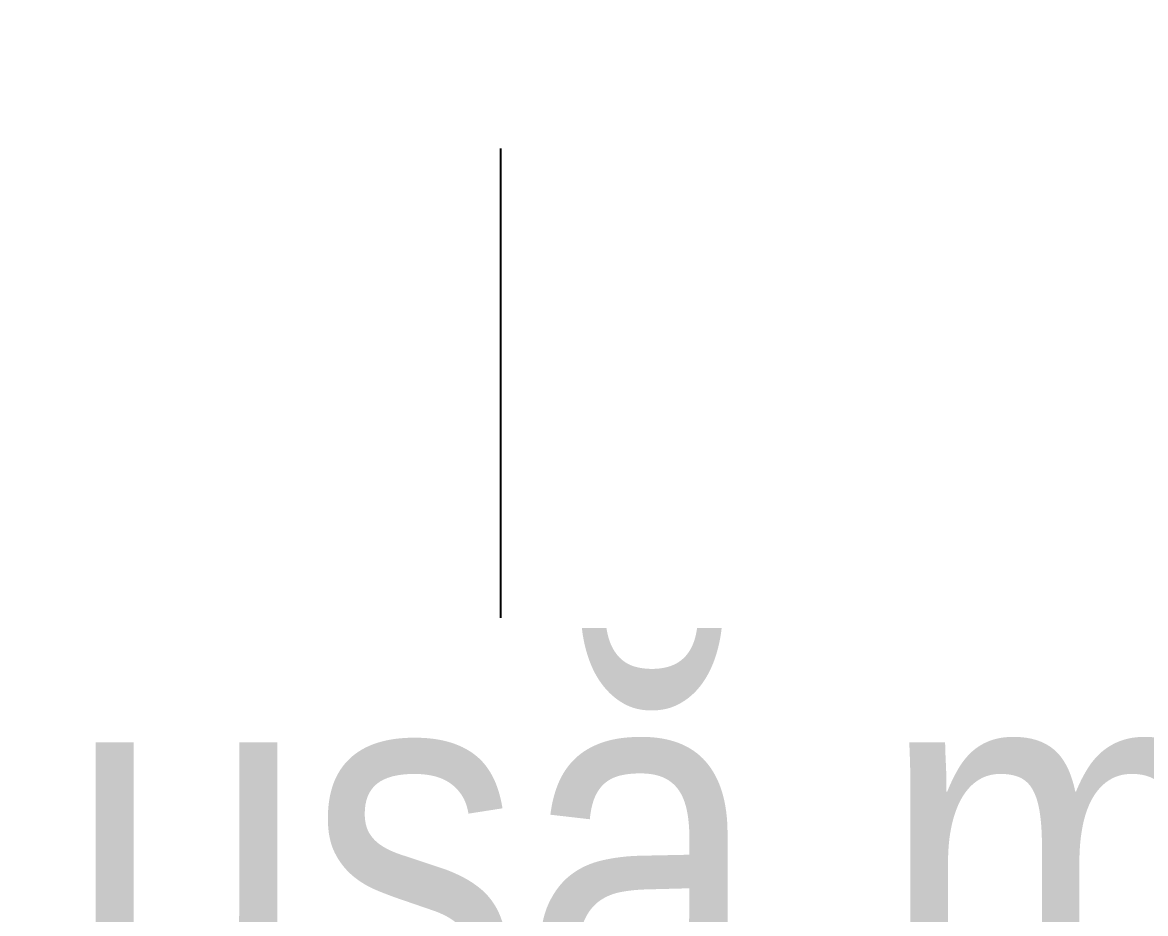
# Model space of a CAD drawing. Header units: metres. Extents: x 493 to 630, y -132 to -15.
# Drawn here: x 554.4929 to 554.792, y -83.4633 to -83.2261 of the extents above; entities that cross this region are included whole.
import ezdxf
from ezdxf import colors
from ezdxf.entities.mleader import LeaderData, LeaderLine
from ezdxf.math import Vec2, Vec3

# ---------------------------------------------------------------- set-up
doc = ezdxf.new("R2010")
doc.units = ezdxf.units.M
doc.header["$MEASUREMENT"] = 0
doc.linetypes.add('HIDDEN', pattern=[0.375, 0.25, -0.125])
doc.layers.add('a_grinzi', color=253, linetype='HIDDEN')
doc.styles.get("Standard").update_dxf_attribs({"font": 'ARIALN.TTF'})

msp = doc.modelspace()

# ---------------------------------------------------------------- linework, layer by layer
at = {"layer": 'a_grinzi', "ltscale": 0.5}
msp.add_lwpolyline([(554.6203166750777, -91.70958062453585), (554.6203166750777, -83.05958062453584)], dxfattribs=at)

# ---------------------------------------------------------------- leaders
ml = msp.add_multileader_mtext('Standard')
ml.set_content('uș{\\fArial Narrow|b0|i0|c238|p34;ă metalică albă}', color=256)
ml.set_leader_properties()
ml.build(insert=Vec2(0, 0))
ml.multileader.update_dxf_attribs({"text_left_attachment_type": 6, "text_right_attachment_type": 6, "dogleg_length": 0.1, "arrow_head_size": 0})
ctx = ml.context
ctx.base_point, ctx.char_height, ctx.arrow_head_size, ctx.landing_gap_size, ctx.plane_origin, ctx.plane_x_axis, ctx.plane_y_axis = Vec3(555.3943332075837, -83.5238610444775), 0.1, 0, 0.01, Vec3(555.8049771341674, -83.85941397954097), Vec3(-1, 1.224646799147353e-16), Vec3(-1.224646799147353e-16, -1)
ctx.left_attachment, ctx.right_attachment = 6, 6
notes = []
notes.append((ctx, [(0, (1, 1, 0), (555.4943332075837, -83.5238610444775), (-1, 1.224646799147353e-16), 0.1, [(0, [(555.9105085687245, -83.02208062453587)], 0, [])])]))
ctx.mtext.insert, ctx.mtext.text_direction, ctx.mtext.flow_direction = Vec3(554.504933480435, -83.39446131732879), Vec3(1, -1.224646799147353e-16), 5
for ctx, leaders in notes:
    for number, flags, end, landing, length, lines in leaders:
        leader = LeaderData()
        leader.index, (leader.has_last_leader_line, leader.has_dogleg_vector, leader.attachment_direction) = number, flags
        leader.last_leader_point, leader.dogleg_vector, leader.dogleg_length = Vec3(end), Vec3(landing), length
        for number, points, colour, breaks in lines:
            line = LeaderLine()
            line.index, line.vertices, line.color, line.breaks = number, Vec3.list(points), colors.encode_raw_color(colour), breaks
            leader.lines.append(line)
        ctx.leaders.append(leader)

doc.saveas('drawing.dxf')
